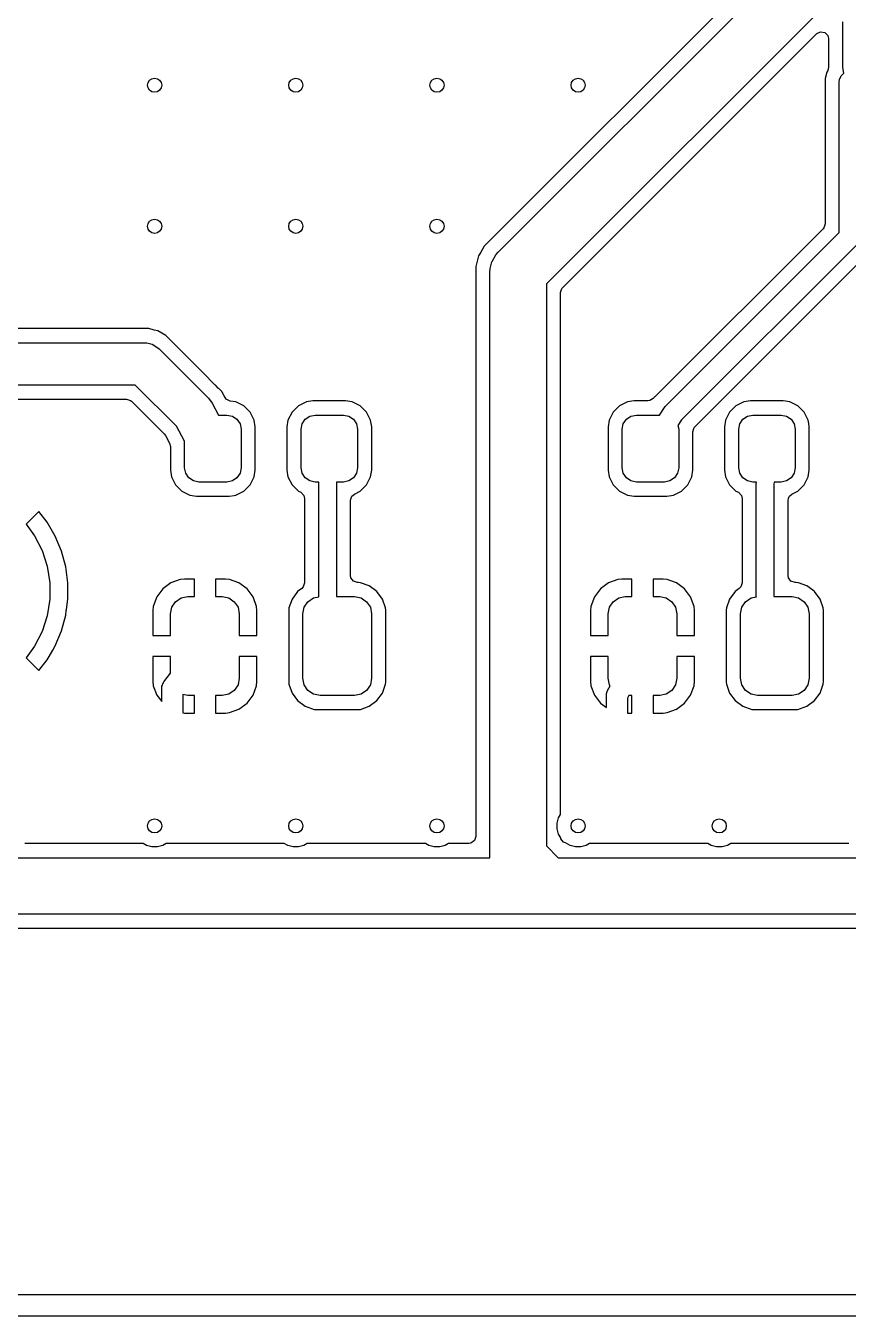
# Model space of a CAD drawing. Header units: millimetres. Extents: x 103.8 to 193.7, y -116.2 to -61.3.
# Drawn here: x 127.92 to 139.58, y -116.2 to -97.91 of the extents above; entities that cross this region are included whole.
import ezdxf

# ---------------------------------------------------------------- set-up
doc = ezdxf.new("R2010")
doc.units = ezdxf.units.MM
doc.layers.add('Edge.Cuts', color=254, linetype='CONTINUOUS', true_color=0xd0d2cd)
doc.layers.add('F.Cu', color=13, linetype='CONTINUOUS', true_color=0xc83434)

msp = doc.modelspace()

# ---------------------------------------------------------------- linework, layer by layer
at = {"layer": 'Edge.Cuts', "linetype": 'CONTINUOUS'}
msp.add_line((193.7, -116.2), (103.8, -116.2), dxfattribs=at)
at = {"layer": 'F.Cu', "linetype": 'CONTINUOUS'}
for p, q in [((138.919478, -96.531286), (134.531286, -100.919478)), ((134.617157, -101.117157), (139.117157, -96.617157)), ((139.565686, -97.3), (135.3, -101.565686)), ((139.5, -98.499999), (139.5, -97.849999)), ((135.529496, -101.619739), (139.130496, -98.018739)), ((139.130496, -98.018739), (139.185013, -97.990962)), ((139.185013, -97.990962), (139.245445, -98.000533)), ((139.245445, -98.000533), (139.28871, -98.043798)), ((139.28871, -98.043798), (139.2995, -98.088743)), ((139.2995, -98.088743), (139.2995, -98.492953)), ((139.273387, -98.564706), (139.2495, -98.653856)), ((139.286236, -98.542453), (139.273387, -98.564706)), ((139.2995, -98.492953), (139.286236, -98.542453)), ((139.47528, -98.616663), (139.515254, -98.576688)), ((139.515254, -98.576688), (139.5, -98.499999)), ((139.2495, -98.653856), (139.2495, -100.713809)), ((139.45, -98.699999), (139.452882, -98.670735)), ((139.45, -100.837868), (139.45, -98.699999)), ((139.452882, -98.670735), (139.47528, -98.616663)), ((139.220504, -100.783813), (136.86054, -103.143776)), ((139.230593, -100.772), (139.220504, -100.783813)), ((139.2495, -100.713809), (139.230593, -100.772)), ((134.531283, -100.919479), (134.419482, -101.031281)), ((134.531284, -100.91948), (134.531283, -100.919479)), ((134.531286, -100.919478), (134.531284, -100.91948)), ((136.993934, -103.293934), (139.45, -100.837868)), ((134.371025, -101.115212), (134.340424, -101.168212)), ((134.371026, -101.115211), (134.371025, -101.115212)), ((134.371217, -101.114881), (134.371026, -101.115211)), ((134.41948, -101.031284), (134.371217, -101.114881)), ((134.419482, -101.031281), (134.41948, -101.031283)), ((134.41948, -101.031283), (134.41948, -101.031284)), ((134.530448, -101.246926), (134.582659, -101.156495)), ((134.582659, -101.156495), (134.617157, -101.117157)), ((139.706066, -101.006066), (137.217192, -103.494939)), ((137.404489, -103.591191), (139.88047, -101.115212)), ((134.340423, -101.168215), (134.299499, -101.320943)), ((134.299499, -101.320943), (134.299499, -101.320945)), ((134.299499, -101.320945), (134.299499, -101.487031)), ((134.340424, -101.168212), (134.340423, -101.168214)), ((134.340423, -101.168214), (134.340423, -101.168215)), ((134.503422, -101.34779), (134.529032, -101.25221)), ((134.529032, -101.25221), (134.530448, -101.246926)), ((134.299499, -101.487031), (134.2995, -101.487044)), ((134.2995, -101.487044), (134.2995, -109.4005)), ((134.5, -101.4), (134.503422, -101.34779)), ((134.5, -109.7), (134.5, -101.4)), ((135.3, -101.565686), (135.3, -109.534314)), ((135.5005, -101.689743), (135.519407, -101.631552)), ((135.5005, -106.196529), (135.5005, -101.689743)), ((135.519407, -101.631552), (135.529496, -101.619739)), ((129.665892, -102.1995), (126.165892, -102.1995)), ((129.743799, -102.220375), (129.665892, -102.1995)), ((129.793191, -102.233609), (129.743799, -102.220375)), ((129.907309, -102.299496), (129.793189, -102.233609)), ((129.793189, -102.233609), (129.793191, -102.233609)), ((126.1, -102.4), (129.6, -102.4)), ((129.6, -102.4), (129.639158, -102.402567)), ((129.639158, -102.402567), (129.714805, -102.422836)), ((129.714805, -102.422836), (129.782628, -102.461994)), ((129.90731, -102.299497), (129.907309, -102.299496)), ((129.907311, -102.299498), (129.90731, -102.299497)), ((129.907314, -102.2995), (129.907311, -102.299498)), ((130.431979, -102.824165), (129.907314, -102.2995)), ((129.782628, -102.461994), (129.812132, -102.487868)), ((129.812132, -102.487868), (130.512132, -103.187868)), ((130.602759, -102.994945), (130.431979, -102.824165)), ((129.475736, -103), (126.224264, -103)), ((130.057697, -103.581961), (129.475736, -103)), ((130.610877, -103.002214), (130.602759, -102.994945)), ((130.615556, -103.005962), (130.610877, -103.002214)), ((130.615561, -103.005965), (130.615556, -103.005962)), ((130.650947, -103.042852), (130.615561, -103.005965)), ((130.65685, -103.049005), (130.650947, -103.042852)), ((130.658287, -103.050472), (130.65685, -103.049005)), ((130.700497, -103.092683), (130.658287, -103.050472)), ((130.703692, -103.096846), (130.700497, -103.092683)), ((130.706788, -103.101061), (130.703692, -103.096846)), ((130.706792, -103.101065), (130.706788, -103.101061)), ((130.735527, -103.153311), (130.706792, -103.101065)), ((130.736535, -103.155099), (130.735527, -103.153311)), ((130.749981, -103.178389), (130.736535, -103.155099)), ((136.85675, -103.14737), (136.831274, -103.170289)), ((136.86054, -103.143776), (136.85675, -103.14737)), ((126.348322, -103.2005), (129.351678, -103.2005)), ((129.351678, -103.2005), (129.409869, -103.219407)), ((129.409869, -103.219407), (129.421682, -103.229496)), ((129.421682, -103.229496), (129.885803, -103.693617)), ((130.512132, -103.187868), (130.538005, -103.217372)), ((130.538005, -103.217372), (130.539571, -103.220085)), ((130.539571, -103.220085), (130.541745, -103.222351)), ((130.541745, -103.222351), (130.562865, -103.255425)), ((130.562865, -103.255425), (130.656131, -103.425)), ((130.765714, -103.198893), (130.749981, -103.178389)), ((130.82023, -103.226671), (130.765714, -103.198893)), ((130.900305, -103.239354), (130.82023, -103.226671)), ((131.013342, -103.29695), (130.900304, -103.239354)), ((130.900304, -103.239354), (130.900305, -103.239354)), ((131.10305, -103.386658), (131.013342, -103.29695)), ((131.786659, -103.296949), (131.696949, -103.386659)), ((131.899695, -103.239354), (131.786659, -103.296949)), ((131.8997, -103.239352), (131.899695, -103.239354)), ((131.993476, -103.224501), (131.8997, -103.239352)), ((131.993479, -103.2245), (131.993476, -103.224501)), ((132.456522, -103.2245), (131.993479, -103.2245)), ((132.550305, -103.239354), (132.456522, -103.2245)), ((132.663342, -103.29695), (132.550304, -103.239354)), ((132.550304, -103.239354), (132.550305, -103.239354)), ((132.75305, -103.386658), (132.663342, -103.29695)), ((136.336659, -103.296949), (136.246949, -103.386659)), ((136.449695, -103.239354), (136.336659, -103.296949)), ((136.4497, -103.239352), (136.449695, -103.239354)), ((136.543476, -103.224501), (136.4497, -103.239352)), ((136.543479, -103.2245), (136.543476, -103.224501)), ((136.740236, -103.2245), (136.543479, -103.2245)), ((136.768347, -103.220425), (136.740236, -103.2245)), ((136.814373, -103.188797), (136.768347, -103.220425)), ((136.814948, -103.189372), (136.814373, -103.188797)), ((136.818045, -103.186273), (136.814948, -103.189372)), ((136.818774, -103.185773), (136.818045, -103.186273)), ((136.821921, -103.181671), (136.818774, -103.185773)), ((136.828734, -103.17326), (136.821921, -103.181671)), ((136.831274, -103.170289), (136.828734, -103.17326)), ((136.904847, -103.425), (136.974233, -103.318252)), ((136.974233, -103.318252), (136.975039, -103.317243)), ((136.975039, -103.317243), (136.975279, -103.316665)), ((136.975279, -103.316665), (136.983985, -103.306055)), ((136.983985, -103.306055), (136.992598, -103.295286)), ((136.992598, -103.295286), (136.993116, -103.294929)), ((136.993116, -103.294929), (136.993934, -103.293934)), ((137.986659, -103.296949), (137.896949, -103.386659)), ((138.099695, -103.239354), (137.986659, -103.296949)), ((138.0997, -103.239352), (138.099695, -103.239354)), ((138.193476, -103.224501), (138.0997, -103.239352)), ((138.193479, -103.2245), (138.193476, -103.224501)), ((138.656522, -103.2245), (138.193479, -103.2245)), ((138.750305, -103.239354), (138.656522, -103.2245)), ((138.863342, -103.29695), (138.750304, -103.239354)), ((138.750304, -103.239354), (138.750305, -103.239354)), ((138.95305, -103.386658), (138.863342, -103.29695)), ((130.656131, -103.425), (130.775, -103.425)), ((130.775, -103.425), (130.851537, -103.440224)), ((130.851537, -103.440224), (130.916421, -103.483579)), ((130.916421, -103.483579), (130.959776, -103.548463)), ((131.160646, -103.499696), (131.10305, -103.386658)), ((131.160646, -103.499698), (131.160646, -103.499696)), ((131.160647, -103.4997), (131.160646, -103.499698)), ((131.175498, -103.593475), (131.160647, -103.4997)), ((131.639354, -103.499695), (131.6245, -103.593477)), ((131.696949, -103.386659), (131.639354, -103.499695)), ((131.840224, -103.548463), (131.883579, -103.483579)), ((131.883579, -103.483579), (131.948463, -103.440224)), ((131.948463, -103.440224), (132.025, -103.425)), ((132.025, -103.425), (132.425, -103.425)), ((132.425, -103.425), (132.501537, -103.440224)), ((132.501537, -103.440224), (132.566421, -103.483579)), ((132.566421, -103.483579), (132.609776, -103.548463)), ((132.810646, -103.499696), (132.75305, -103.386658)), ((132.810646, -103.499698), (132.810646, -103.499696)), ((132.810647, -103.4997), (132.810646, -103.499698)), ((132.817705, -103.544266), (132.810647, -103.4997)), ((136.189354, -103.499695), (136.1745, -103.593477)), ((136.246949, -103.386659), (136.189354, -103.499695)), ((136.390224, -103.548463), (136.433579, -103.483579)), ((136.433579, -103.483579), (136.498463, -103.440224)), ((136.498463, -103.440224), (136.575, -103.425)), ((136.575, -103.425), (136.904847, -103.425)), ((137.217192, -103.494939), (137.165077, -103.575116)), ((137.839354, -103.499695), (137.8245, -103.593477)), ((137.896949, -103.386659), (137.839354, -103.499695)), ((138.040224, -103.548463), (138.083579, -103.483579)), ((138.083579, -103.483579), (138.148463, -103.440224)), ((138.148463, -103.440224), (138.225, -103.425)), ((138.225, -103.425), (138.625, -103.425)), ((138.625, -103.425), (138.701537, -103.440224)), ((138.701537, -103.440224), (138.766421, -103.483579)), ((138.766421, -103.483579), (138.809776, -103.548463)), ((139.010646, -103.499696), (138.95305, -103.386658)), ((139.010646, -103.499698), (139.010646, -103.499696)), ((139.010647, -103.4997), (139.010646, -103.499698)), ((139.017705, -103.544266), (139.010647, -103.4997)), ((129.885803, -103.693617), (129.902544, -103.715911)), ((129.902544, -103.715911), (129.962245, -103.824458)), ((130.175, -103.795239), (130.057697, -103.581961)), ((130.959776, -103.548463), (130.975, -103.625)), ((130.975, -103.625), (130.975, -104.175)), ((131.175498, -103.593477), (131.175498, -103.593475)), ((131.175499, -103.593482), (131.175498, -103.593477)), ((131.1755, -104.206519), (131.175499, -103.593482)), ((131.6245, -103.593477), (131.6245, -104.20652)), ((131.825, -103.625), (131.840224, -103.548463)), ((131.825, -104.175), (131.825, -103.625)), ((132.609776, -103.548463), (132.625, -103.625)), ((132.625, -103.625), (132.625, -104.175)), ((132.825499, -103.593482), (132.817705, -103.544266)), ((132.8255, -104.206519), (132.825499, -103.593482)), ((136.1745, -103.593477), (136.1745, -104.20652)), ((136.375, -103.625), (136.390224, -103.548463)), ((136.375, -104.175), (136.375, -103.625)), ((137.165077, -103.575116), (137.175, -103.625)), ((137.175, -103.625), (137.175, -104.175)), ((137.375499, -103.661188), (137.394406, -103.602998)), ((137.3755, -104.206519), (137.375499, -103.661188)), ((137.394406, -103.602998), (137.402537, -103.593477)), ((137.402537, -103.593477), (137.404489, -103.591191)), ((137.8245, -103.593477), (137.8245, -104.20652)), ((138.025, -103.625), (138.040224, -103.548463)), ((138.025, -104.175), (138.025, -103.625)), ((138.809776, -103.548463), (138.825, -103.625)), ((138.825, -103.625), (138.825, -104.175)), ((139.025499, -103.593482), (139.017705, -103.544266)), ((139.0255, -104.206519), (139.025499, -103.593482)), ((129.962245, -103.824458), (129.9745, -103.872168)), ((129.9745, -103.872168), (129.9745, -104.20652)), ((130.175, -104.175), (130.175, -103.795239)), ((129.9745, -104.20652), (129.974501, -104.206523)), ((129.974501, -104.206523), (129.989352, -104.300299)), ((130.190224, -104.251537), (130.175, -104.175)), ((130.233579, -104.316421), (130.190224, -104.251537)), ((130.959776, -104.251537), (130.916421, -104.316421)), ((130.975, -104.175), (130.959776, -104.251537)), ((131.160646, -104.300304), (131.1755, -104.206519)), ((131.6245, -104.20652), (131.624501, -104.206523)), ((131.624501, -104.206523), (131.639352, -104.300299)), ((131.840224, -104.251537), (131.825, -104.175)), ((131.883579, -104.316421), (131.840224, -104.251537)), ((132.609776, -104.251537), (132.566421, -104.316421)), ((132.625, -104.175), (132.609776, -104.251537)), ((132.810646, -104.300304), (132.8255, -104.206519)), ((136.1745, -104.20652), (136.174501, -104.206523)), ((136.174501, -104.206523), (136.189352, -104.300299)), ((136.390224, -104.251537), (136.375, -104.175)), ((136.433579, -104.316421), (136.390224, -104.251537)), ((137.159776, -104.251537), (137.116421, -104.316421)), ((137.175, -104.175), (137.159776, -104.251537)), ((137.360646, -104.300304), (137.3755, -104.206519)), ((137.8245, -104.20652), (137.824501, -104.206523)), ((137.824501, -104.206523), (137.839352, -104.300299)), ((138.040224, -104.251537), (138.025, -104.175)), ((138.083579, -104.316421), (138.040224, -104.251537)), ((138.809776, -104.251537), (138.766421, -104.316421)), ((138.825, -104.175), (138.809776, -104.251537)), ((139.010646, -104.300304), (139.0255, -104.206519)), ((129.989352, -104.300299), (129.989354, -104.300304)), ((129.989354, -104.300304), (130.04695, -104.413342)), ((130.04695, -104.413342), (130.136658, -104.50305)), ((130.298463, -104.359776), (130.233579, -104.316421)), ((130.375, -104.375), (130.298463, -104.359776)), ((130.775, -104.375), (130.375, -104.375)), ((130.851537, -104.359776), (130.775, -104.375)), ((130.916421, -104.316421), (130.851537, -104.359776)), ((131.013342, -104.50305), (131.10305, -104.413342)), ((131.10305, -104.413342), (131.160646, -104.300304)), ((131.639352, -104.300299), (131.639354, -104.300304)), ((131.639354, -104.300304), (131.69695, -104.413342)), ((131.69695, -104.413342), (131.786658, -104.50305)), ((131.948463, -104.359776), (131.883579, -104.316421)), ((132.025, -104.375), (131.948463, -104.359776)), ((132.076093, -104.375), (132.025, -104.375)), ((132.074999, -104.4), (132.075305, -104.396884)), ((132.074999, -106), (132.074999, -104.4)), ((132.075155, -104.393758), (132.076093, -104.375)), ((132.075305, -104.396884), (132.075155, -104.393758)), ((132.326405, -104.375), (132.324999, -104.403122)), ((132.324999, -104.403122), (132.324999, -105.999999)), ((132.425, -104.375), (132.326405, -104.375)), ((132.501537, -104.359776), (132.425, -104.375)), ((132.566421, -104.316421), (132.501537, -104.359776)), ((132.663342, -104.50305), (132.75305, -104.413342)), ((132.75305, -104.413342), (132.810646, -104.300304)), ((136.189352, -104.300299), (136.189354, -104.300304)), ((136.189354, -104.300304), (136.24695, -104.413342)), ((136.24695, -104.413342), (136.336658, -104.50305)), ((136.498463, -104.359776), (136.433579, -104.316421)), ((136.575, -104.375), (136.498463, -104.359776)), ((136.975, -104.375), (136.575, -104.375)), ((137.051537, -104.359776), (136.975, -104.375)), ((137.116421, -104.316421), (137.051537, -104.359776)), ((137.213342, -104.50305), (137.30305, -104.413342)), ((137.30305, -104.413342), (137.360646, -104.300304)), ((137.839352, -104.300299), (137.839354, -104.300304)), ((137.839354, -104.300304), (137.89695, -104.413342)), ((137.89695, -104.413342), (137.986658, -104.50305)), ((138.148463, -104.359776), (138.083579, -104.316421)), ((138.225, -104.375), (138.148463, -104.359776)), ((138.276094, -104.375), (138.225, -104.375)), ((138.275, -104.4), (138.275306, -104.396884)), ((138.275, -106), (138.275, -104.4)), ((138.275156, -104.393758), (138.276094, -104.375)), ((138.275306, -104.396884), (138.275156, -104.393758)), ((138.526406, -104.375), (138.525, -104.403122)), ((138.525, -104.403122), (138.525, -105.999999)), ((138.625, -104.375), (138.526406, -104.375)), ((138.701537, -104.359776), (138.625, -104.375)), ((138.766421, -104.316421), (138.701537, -104.359776)), ((138.863342, -104.50305), (138.95305, -104.413342)), ((138.95305, -104.413342), (139.010646, -104.300304)), ((130.136658, -104.50305), (130.249696, -104.560646)), ((130.249696, -104.560646), (130.343481, -104.5755)), ((130.343481, -104.5755), (130.806518, -104.575499)), ((130.806518, -104.575499), (130.80652, -104.575499)), ((130.80652, -104.575499), (130.806521, -104.575498)), ((130.806521, -104.575498), (130.875502, -104.564574)), ((130.875502, -104.564574), (130.900299, -104.560647)), ((130.900299, -104.560647), (130.900299, -104.560646)), ((130.900299, -104.560646), (130.900304, -104.560646)), ((130.900304, -104.560646), (131.013342, -104.50305)), ((131.786658, -104.50305), (131.820445, -104.520265)), ((131.820445, -104.520265), (131.863709, -104.563529)), ((131.863709, -104.563529), (131.874499, -104.608474)), ((131.874499, -104.608474), (131.874499, -105.803446)), ((132.525499, -104.633951), (132.544406, -104.57576)), ((132.544406, -104.57576), (132.57955, -104.545744)), ((132.57955, -104.545744), (132.663342, -104.50305)), ((136.336658, -104.50305), (136.449696, -104.560646)), ((136.449696, -104.560646), (136.543481, -104.5755)), ((136.543481, -104.5755), (137.006518, -104.575499)), ((137.006518, -104.575499), (137.00652, -104.575499)), ((137.00652, -104.575499), (137.006521, -104.575498)), ((137.006521, -104.575498), (137.075502, -104.564574)), ((137.075502, -104.564574), (137.100299, -104.560647)), ((137.100299, -104.560647), (137.100299, -104.560646)), ((137.100299, -104.560646), (137.100304, -104.560646)), ((137.100304, -104.560646), (137.213342, -104.50305)), ((137.986658, -104.50305), (138.020445, -104.520265)), ((138.020445, -104.520265), (138.063708, -104.563526)), ((138.063708, -104.563526), (138.0745, -104.608474)), ((138.0745, -104.608474), (138.0745, -105.803445)), ((138.7255, -104.633951), (138.732663, -104.611903)), ((138.732663, -104.611903), (138.73629, -104.589006)), ((138.73629, -104.589006), (138.741938, -104.583357)), ((138.741938, -104.583357), (138.744407, -104.57576)), ((138.744407, -104.57576), (138.779552, -104.545742)), ((138.779552, -104.545742), (138.863342, -104.50305)), ((128.110214, -104.791915), (127.929835, -104.972293)), ((128.228193, -104.945667), (128.110214, -104.791915)), ((132.525499, -105.700499), (132.525499, -104.633951)), ((138.7255, -105.700499), (138.7255, -104.633951)), ((127.929835, -104.972293), (128.048959, -105.136252)), ((128.342897, -105.144341), (128.228193, -104.945667)), ((128.048959, -105.136252), (128.155818, -105.345975)), ((128.430679, -105.356268), (128.342897, -105.144341)), ((128.155818, -105.345975), (128.228554, -105.569832)), ((128.430683, -105.356281), (128.430679, -105.356268)), ((128.490056, -105.577861), (128.430683, -105.356281)), ((128.228554, -105.569832), (128.265375, -105.802311)), ((128.490056, -105.577866), (128.490056, -105.577861)), ((128.519998, -105.805297), (128.490056, -105.577866)), ((132.530344, -105.731092), (132.525499, -105.700499)), ((138.730345, -105.731092), (138.7255, -105.700499)), ((128.265375, -105.802311), (128.265375, -106.037689)), ((128.519999, -105.8053), (128.519998, -105.805297)), ((128.519999, -106.0347), (128.519999, -105.8053)), ((129.866023, -105.891028), (129.780938, -106.004688)), ((129.866029, -105.891022), (129.866023, -105.891028)), ((129.979689, -105.805937), (129.866029, -105.891022)), ((130.112711, -105.756323), (129.979689, -105.805937)), ((130.112722, -105.756321), (130.112711, -105.756323)), ((130.171531, -105.749999), (130.112722, -105.756321)), ((130.312499, -105.749999), (130.171531, -105.749999)), ((130.3125, -105.75), (130.312499, -105.749999)), ((130.3125, -105.999999), (130.3125, -105.75)), ((130.612501, -105.749999), (130.6125, -105.75)), ((130.6125, -105.75), (130.6125, -105.999999)), ((130.753469, -105.749999), (130.612501, -105.749999)), ((130.812277, -105.756321), (130.753469, -105.749999)), ((130.812288, -105.756323), (130.812277, -105.756321)), ((130.94531, -105.805937), (130.812288, -105.756323)), ((131.05897, -105.891022), (130.94531, -105.805937)), ((131.058976, -105.891028), (131.05897, -105.891022)), ((131.144061, -106.004688), (131.058976, -105.891028)), ((131.834289, -105.8831), (131.776072, -105.926067)), ((131.855592, -105.861637), (131.834289, -105.8831)), ((131.874499, -105.803446), (131.855592, -105.861637)), ((132.566308, -105.780592), (132.530344, -105.731092)), ((132.624499, -105.799499), (132.566308, -105.780592)), ((132.634764, -105.799499), (132.624499, -105.799499)), ((132.634773, -105.799499), (132.634764, -105.799499)), ((132.664768, -105.802312), (132.634773, -105.799499)), ((132.664771, -105.802312), (132.664768, -105.802312)), ((132.664774, -105.802313), (132.664771, -105.802312)), ((132.664776, -105.802313), (132.664774, -105.802313)), ((132.664777, -105.802314), (132.664776, -105.802313)), ((132.791175, -105.846542), (132.664777, -105.802314)), ((132.791176, -105.846543), (132.791175, -105.846542)), ((132.791179, -105.846544), (132.791176, -105.846543)), ((132.89893, -105.926069), (132.791179, -105.846544)), ((136.066023, -105.891028), (135.980938, -106.004688)), ((136.066029, -105.891022), (136.066023, -105.891028)), ((136.179689, -105.805937), (136.066029, -105.891022)), ((136.312711, -105.756323), (136.179689, -105.805937)), ((136.312722, -105.756321), (136.312711, -105.756323)), ((136.371531, -105.749999), (136.312722, -105.756321)), ((136.512499, -105.749999), (136.371531, -105.749999)), ((136.5125, -105.75), (136.512499, -105.749999)), ((136.5125, -105.999999), (136.5125, -105.75)), ((136.812501, -105.749999), (136.8125, -105.75)), ((136.8125, -105.75), (136.8125, -105.999999)), ((136.953469, -105.749999), (136.812501, -105.749999)), ((137.012277, -105.756321), (136.953469, -105.749999)), ((137.012288, -105.756323), (137.012277, -105.756321)), ((137.14531, -105.805937), (137.012288, -105.756323)), ((137.25897, -105.891022), (137.14531, -105.805937)), ((137.258976, -105.891028), (137.25897, -105.891022)), ((137.344061, -106.004688), (137.258976, -105.891028)), ((138.03429, -105.883099), (137.976072, -105.926067)), ((138.055593, -105.861636), (138.03429, -105.883099)), ((138.0745, -105.803445), (138.055593, -105.861636)), ((138.766309, -105.780592), (138.730345, -105.731092)), ((138.8245, -105.799499), (138.766309, -105.780592)), ((138.834764, -105.799499), (138.8245, -105.799499)), ((138.834773, -105.799499), (138.834764, -105.799499)), ((138.864768, -105.802312), (138.834773, -105.799499)), ((138.864771, -105.802312), (138.864768, -105.802312)), ((138.864774, -105.802313), (138.864771, -105.802312)), ((138.864776, -105.802313), (138.864774, -105.802313)), ((138.864777, -105.802314), (138.864776, -105.802313)), ((138.873302, -105.805297), (138.864777, -105.802314)), ((138.991175, -105.846542), (138.873302, -105.805297)), ((138.991176, -105.846543), (138.991175, -105.846542)), ((138.991179, -105.846544), (138.991176, -105.846543)), ((139.074499, -105.908038), (138.991179, -105.846544)), ((139.098923, -105.926064), (139.074499, -105.908038)), ((128.265375, -106.037689), (128.228554, -106.270168)), ((128.500744, -106.180954), (128.519998, -106.034701)), ((128.519998, -106.034701), (128.519999, -106.0347)), ((129.780938, -106.004688), (129.731324, -106.13771)), ((129.993554, -106.15047), (130.046393, -106.071392)), ((130.046393, -106.071392), (130.125471, -106.018553)), ((130.125471, -106.018553), (130.21875, -105.999999)), ((130.21875, -105.999999), (130.3125, -105.999999)), ((130.6125, -105.999999), (130.70625, -105.999999)), ((130.70625, -105.999999), (130.799529, -106.018553)), ((130.799529, -106.018553), (130.878607, -106.071392)), ((130.878607, -106.071392), (130.931446, -106.15047)), ((131.193675, -106.13771), (131.144061, -106.004688)), ((131.696543, -106.033823), (131.652315, -106.160221)), ((131.776069, -105.92607), (131.696543, -106.033823)), ((131.776072, -105.926067), (131.776069, -105.92607)), ((131.868554, -106.15047), (131.921393, -106.071392)), ((131.921393, -106.071392), (132.000471, -106.018553)), ((132.000471, -106.018553), (132.075359, -106.003657)), ((132.075359, -106.003657), (132.074999, -106)), ((132.324999, -105.999999), (132.58125, -105.999999)), ((132.58125, -105.999999), (132.674529, -106.018553)), ((132.674529, -106.018553), (132.753607, -106.071392)), ((132.753607, -106.071392), (132.806446, -106.15047)), ((132.978455, -106.03382), (132.89893, -105.926069)), ((133.022686, -106.160225), (132.978455, -106.03382)), ((135.980938, -106.004688), (135.931324, -106.13771)), ((136.193554, -106.15047), (136.246393, -106.071392)), ((136.246393, -106.071392), (136.325471, -106.018553)), ((136.325471, -106.018553), (136.41875, -105.999999)), ((136.41875, -105.999999), (136.5125, -105.999999)), ((136.8125, -105.999999), (136.90625, -105.999999)), ((136.90625, -105.999999), (136.999529, -106.018553)), ((136.999529, -106.018553), (137.078607, -106.071392)), ((137.078607, -106.071392), (137.131446, -106.15047)), ((137.393675, -106.13771), (137.344061, -106.004688)), ((137.896543, -106.033823), (137.852315, -106.160221)), ((137.976069, -105.92607), (137.896543, -106.033823)), ((137.976072, -105.926067), (137.976069, -105.92607)), ((138.068554, -106.15047), (138.121393, -106.071392)), ((138.121393, -106.071392), (138.200471, -106.018553)), ((138.200471, -106.018553), (138.27536, -106.003656)), ((138.27536, -106.003656), (138.275, -106)), ((138.525, -105.999999), (138.78125, -105.999999)), ((138.78125, -105.999999), (138.874529, -106.018553)), ((138.874529, -106.018553), (138.953607, -106.071392)), ((138.953607, -106.071392), (139.006446, -106.15047)), ((139.09893, -105.926069), (139.098923, -105.926064)), ((139.178455, -106.03382), (139.09893, -105.926069)), ((139.222686, -106.160225), (139.178455, -106.03382)), ((128.228554, -106.270168), (128.155818, -106.494025)), ((128.430683, -106.483718), (128.490056, -106.262138)), ((128.490056, -106.262133), (128.498693, -106.196529)), ((128.490056, -106.262138), (128.490056, -106.262133)), ((128.498693, -106.196529), (128.500744, -106.180954)), ((129.731322, -106.137721), (129.725, -106.196529)), ((129.725, -106.196529), (129.725, -106.549998)), ((129.731324, -106.13771), (129.731322, -106.137721)), ((129.975, -106.243749), (129.993554, -106.15047)), ((129.975, -106.549999), (129.975, -106.243749)), ((130.931446, -106.15047), (130.95, -106.243749)), ((130.95, -106.243749), (130.95, -106.549999)), ((131.193677, -106.137721), (131.193675, -106.13771)), ((131.2, -106.196529), (131.193677, -106.137721)), ((131.2, -106.549998), (131.2, -106.196529)), ((131.652313, -106.16023), (131.6495, -106.190225)), ((131.6495, -106.190225), (131.6495, -107.209772)), ((131.652315, -106.160221), (131.652313, -106.16023)), ((131.85, -106.243749), (131.868554, -106.15047)), ((131.85, -107.156249), (131.85, -106.243749)), ((132.806446, -106.15047), (132.825, -106.243749)), ((132.825, -106.243749), (132.825, -107.156249)), ((133.022686, -106.16023), (133.022686, -106.160225)), ((133.025499, -106.190225), (133.022686, -106.16023)), ((133.0255, -106.190229), (133.025499, -106.190225)), ((133.0255, -107.209769), (133.0255, -106.190229)), ((135.5005, -106.85), (135.5005, -106.196529)), ((135.931322, -106.137721), (135.925, -106.196529)), ((135.925, -106.196529), (135.925, -106.549998)), ((135.931324, -106.13771), (135.931322, -106.137721)), ((136.175, -106.243749), (136.193554, -106.15047)), ((136.175, -106.549999), (136.175, -106.243749)), ((137.131446, -106.15047), (137.15, -106.243749)), ((137.15, -106.243749), (137.15, -106.549999)), ((137.393677, -106.137721), (137.393675, -106.13771)), ((137.4, -106.196529), (137.393677, -106.137721)), ((137.4, -106.549998), (137.4, -106.196529)), ((137.852313, -106.16023), (137.8495, -106.190225)), ((137.8495, -106.190225), (137.8495, -107.209772)), ((137.852315, -106.160221), (137.852313, -106.16023)), ((138.05, -106.243749), (138.068554, -106.15047)), ((138.05, -107.156249), (138.05, -106.243749)), ((139.006446, -106.15047), (139.025, -106.243749)), ((139.025, -106.243749), (139.025, -107.156249)), ((139.222686, -106.16023), (139.222686, -106.160225)), ((139.225499, -106.190225), (139.222686, -106.16023)), ((139.2255, -106.190229), (139.225499, -106.190225)), ((139.2255, -107.209769), (139.2255, -106.190229)), ((128.155818, -106.494025), (128.048959, -106.703748)), ((128.342896, -106.695662), (128.430679, -106.483731)), ((128.430679, -106.483731), (128.430683, -106.483718)), ((129.725, -106.549998), (129.725001, -106.549999)), ((129.725001, -106.549999), (129.975, -106.549999)), ((130.95, -106.549999), (131.199999, -106.549999)), ((131.199999, -106.549999), (131.2, -106.549998)), ((135.925, -106.549998), (135.925001, -106.549999)), ((135.925001, -106.549999), (136.175, -106.549999)), ((137.15, -106.549999), (137.399999, -106.549999)), ((137.399999, -106.549999), (137.4, -106.549998)), ((128.048959, -106.703748), (127.929837, -106.867705)), ((128.253789, -106.85), (128.306045, -106.759492)), ((128.306045, -106.759492), (128.342896, -106.695662)), ((127.929837, -106.867705), (128.110215, -107.048083)), ((128.110215, -107.048083), (128.228189, -106.89434)), ((128.228189, -106.89434), (128.228194, -106.894332)), ((128.228194, -106.894332), (128.253789, -106.85)), ((129.725001, -106.849999), (129.725, -106.85)), ((129.725, -106.85), (129.725, -107.203468)), ((129.975, -106.849999), (129.725001, -106.849999)), ((129.975, -107.086734), (129.975, -106.849999)), ((131.199999, -106.849999), (130.95, -106.849999)), ((130.95, -106.849999), (130.95, -107.156249)), ((131.2, -106.85), (131.199999, -106.849999)), ((131.2, -107.203468), (131.2, -106.85)), ((135.5005, -109.08728), (135.5005, -106.85)), ((135.925001, -106.849999), (135.925, -106.85)), ((135.925, -106.85), (135.925, -107.203468)), ((136.175, -106.849999), (135.925001, -106.849999)), ((136.175, -107.156249), (136.175, -106.849999)), ((137.399999, -106.849999), (137.15, -106.849999)), ((137.15, -106.849999), (137.15, -107.156249)), ((137.4, -106.85), (137.399999, -106.849999)), ((137.4, -107.203468), (137.4, -106.85)), ((129.881198, -107.208424), (129.975, -107.086734)), ((130.95, -107.156249), (130.931446, -107.249528)), ((131.868554, -107.249528), (131.85, -107.156249)), ((132.825, -107.156249), (132.806446, -107.249528)), ((136.193554, -107.249528), (136.175, -107.156249)), ((137.15, -107.156249), (137.131446, -107.249528)), ((138.068554, -107.249528), (138.05, -107.156249)), ((139.025, -107.156249), (139.006446, -107.249528)), ((129.725, -107.203468), (129.731322, -107.262276)), ((129.731322, -107.262276), (129.731324, -107.262287)), ((129.731324, -107.262287), (129.780938, -107.395309)), ((129.85, -107.3), (129.850715, -107.292737)), ((129.85, -107.487564), (129.85, -107.3)), ((129.850343, -107.289861), (129.851374, -107.286045)), ((129.850715, -107.292737), (129.850343, -107.289861)), ((129.851374, -107.286045), (129.852882, -107.270736)), ((129.852882, -107.270736), (129.860452, -107.252459)), ((129.860452, -107.252459), (129.865615, -107.233361)), ((129.865615, -107.233361), (129.873768, -107.220313)), ((129.873768, -107.220313), (129.87528, -107.216664)), ((129.87528, -107.216664), (129.877329, -107.214614)), ((129.877329, -107.214614), (129.881198, -107.208424)), ((130.878607, -107.328606), (130.799529, -107.381445)), ((130.931446, -107.249528), (130.878607, -107.328606)), ((131.144061, -107.395309), (131.193675, -107.262287)), ((131.193675, -107.262287), (131.193677, -107.262276)), ((131.193677, -107.262276), (131.2, -107.203468)), ((131.6495, -107.209772), (131.652313, -107.239767)), ((131.652313, -107.239767), (131.652315, -107.239776)), ((131.652315, -107.239776), (131.696543, -107.366174)), ((131.696543, -107.366174), (131.696544, -107.366175)), ((131.696544, -107.366175), (131.696545, -107.366178)), ((131.696545, -107.366178), (131.77607, -107.473929)), ((131.921393, -107.328606), (131.868554, -107.249528)), ((132.000471, -107.381445), (131.921393, -107.328606)), ((132.753607, -107.328606), (132.674529, -107.381445)), ((132.806446, -107.249528), (132.753607, -107.328606)), ((132.89893, -107.473929), (132.978455, -107.366178)), ((132.978455, -107.366178), (133.022686, -107.239773)), ((133.022686, -107.239773), (133.025499, -107.209771)), ((133.025499, -107.209771), (133.0255, -107.209769)), ((135.925, -107.203468), (135.931322, -107.262276)), ((135.931322, -107.262276), (135.931324, -107.262287)), ((135.931324, -107.262287), (135.980938, -107.395309)), ((136.15, -107.4), (136.152882, -107.370736)), ((136.152882, -107.370736), (136.155353, -107.364768)), ((136.155353, -107.364768), (136.155903, -107.358334)), ((136.155903, -107.358334), (136.166801, -107.331022)), ((136.166801, -107.331022), (136.202257, -107.262553)), ((136.202257, -107.262553), (136.193554, -107.249528)), ((137.078607, -107.328606), (136.999529, -107.381445)), ((137.131446, -107.249528), (137.078607, -107.328606)), ((137.344061, -107.395309), (137.393675, -107.262287)), ((137.393675, -107.262287), (137.393677, -107.262276)), ((137.393677, -107.262276), (137.4, -107.203468)), ((137.8495, -107.209772), (137.852313, -107.239767)), ((137.852313, -107.239767), (137.852315, -107.239776)), ((137.852315, -107.239776), (137.896543, -107.366174)), ((137.896543, -107.366174), (137.896544, -107.366175)), ((137.896544, -107.366175), (137.896545, -107.366178)), ((137.896545, -107.366178), (137.97607, -107.473929)), ((138.121393, -107.328606), (138.068554, -107.249528)), ((138.200471, -107.381445), (138.121393, -107.328606)), ((138.953607, -107.328606), (138.874529, -107.381445)), ((139.006446, -107.249528), (138.953607, -107.328606)), ((139.09893, -107.473929), (139.178455, -107.366178)), ((139.178455, -107.366178), (139.222686, -107.239773)), ((139.222686, -107.239773), (139.223553, -107.230525)), ((139.223553, -107.230525), (139.225227, -107.212686)), ((139.225227, -107.212686), (139.225499, -107.209773)), ((139.225499, -107.209773), (139.2255, -107.209769)), ((129.780938, -107.395309), (129.85, -107.487564)), ((130.21875, -107.399999), (130.15, -107.386324)), ((130.15, -107.386324), (130.15, -107.647684)), ((130.3125, -107.399999), (130.21875, -107.399999)), ((130.3125, -107.649998), (130.3125, -107.399999)), ((130.70625, -107.399999), (130.6125, -107.399999)), ((130.6125, -107.399999), (130.6125, -107.649998)), ((130.799529, -107.381445), (130.70625, -107.399999)), ((130.94531, -107.59406), (131.05897, -107.508975)), ((131.05897, -107.508975), (131.058976, -107.508969)), ((131.058976, -107.508969), (131.144061, -107.395309)), ((131.77607, -107.473929), (131.883821, -107.553454)), ((131.883821, -107.553454), (132.010226, -107.597685)), ((132.09375, -107.399999), (132.000471, -107.381445)), ((132.58125, -107.399999), (132.09375, -107.399999)), ((132.674529, -107.381445), (132.58125, -107.399999)), ((132.664774, -107.597685), (132.791179, -107.553454)), ((132.791179, -107.553454), (132.89893, -107.473929)), ((135.980938, -107.395309), (136.066023, -107.508969)), ((136.066023, -107.508969), (136.066029, -107.508975)), ((136.066029, -107.508975), (136.15, -107.571835)), ((136.15, -107.571835), (136.15, -107.4)), ((136.46892, -107.399999), (136.45, -107.436534)), ((136.45, -107.436534), (136.45, -107.649999)), ((136.5125, -107.399999), (136.46892, -107.399999)), ((136.5125, -107.649998), (136.5125, -107.399999)), ((136.90625, -107.399999), (136.8125, -107.399999)), ((136.8125, -107.399999), (136.8125, -107.649998)), ((136.999529, -107.381445), (136.90625, -107.399999)), ((137.14531, -107.59406), (137.25897, -107.508975)), ((137.25897, -107.508975), (137.258976, -107.508969)), ((137.258976, -107.508969), (137.344061, -107.395309)), ((137.97607, -107.473929), (138.083821, -107.553454)), ((138.083821, -107.553454), (138.210226, -107.597685)), ((138.29375, -107.399999), (138.200471, -107.381445)), ((138.78125, -107.399999), (138.29375, -107.399999)), ((138.874529, -107.381445), (138.78125, -107.399999)), ((138.864774, -107.597685), (138.991179, -107.553454)), ((138.991179, -107.553454), (139.09893, -107.473929)), ((130.15, -107.647684), (130.171531, -107.649999)), ((130.171531, -107.649999), (130.312499, -107.649999)), ((130.312499, -107.649999), (130.3125, -107.649998)), ((130.6125, -107.649998), (130.612501, -107.649999)), ((130.612501, -107.649999), (130.753469, -107.649999)), ((130.753469, -107.649999), (130.812277, -107.643676)), ((130.812277, -107.643676), (130.812288, -107.643674)), ((130.812288, -107.643674), (130.94531, -107.59406)), ((132.010226, -107.597685), (132.040226, -107.600498)), ((132.040226, -107.600498), (132.04023, -107.600499)), ((132.04023, -107.600499), (132.040236, -107.600499)), ((132.040236, -107.600499), (132.63477, -107.600499)), ((132.63477, -107.600499), (132.634772, -107.600498)), ((132.634772, -107.600498), (132.664774, -107.597685)), ((136.45, -107.649999), (136.512499, -107.649999)), ((136.512499, -107.649999), (136.5125, -107.649998)), ((136.8125, -107.649998), (136.812501, -107.649999)), ((136.812501, -107.649999), (136.953469, -107.649999)), ((136.953469, -107.649999), (137.012277, -107.643676)), ((137.012277, -107.643676), (137.012288, -107.643674)), ((137.012288, -107.643674), (137.14531, -107.59406)), ((138.210226, -107.597685), (138.240226, -107.600498)), ((138.240226, -107.600498), (138.24023, -107.600499)), ((138.24023, -107.600499), (138.240236, -107.600499)), ((138.240236, -107.600499), (138.83477, -107.600499)), ((138.83477, -107.600499), (138.834772, -107.600498)), ((138.834772, -107.600498), (138.864774, -107.597685)), ((135.452567, -109.210842), (135.472836, -109.135195)), ((135.472836, -109.135195), (135.5005, -109.08728)), ((135.452567, -109.289158), (135.452567, -109.210842)), ((135.472836, -109.364805), (135.452567, -109.289158)), ((135.503166, -109.417338), (135.472836, -109.364805)), ((129.58728, -109.4995), (127.91272, -109.4995)), ((129.635195, -109.527164), (129.58728, -109.4995)), ((129.710842, -109.547433), (129.635195, -109.527164)), ((129.789158, -109.547433), (129.710842, -109.547433)), ((129.864805, -109.527164), (129.789158, -109.547433)), ((129.91272, -109.4995), (129.864805, -109.527164)), ((131.58728, -109.4995), (129.91272, -109.4995)), ((131.635195, -109.527164), (131.58728, -109.4995)), ((131.710842, -109.547433), (131.635195, -109.527164)), ((131.789158, -109.547433), (131.710842, -109.547433)), ((131.864805, -109.527164), (131.789158, -109.547433)), ((131.91272, -109.4995), (131.864805, -109.527164)), ((133.58728, -109.4995), (131.91272, -109.4995)), ((133.635195, -109.527164), (133.58728, -109.4995)), ((133.710842, -109.547433), (133.635195, -109.527164)), ((133.789158, -109.547433), (133.710842, -109.547433)), ((133.864805, -109.527164), (133.789158, -109.547433)), ((133.91272, -109.4995), (133.864805, -109.527164)), ((134.2005, -109.4995), (133.91272, -109.4995)), ((134.231093, -109.494655), (134.2005, -109.4995)), ((134.280593, -109.458691), (134.231093, -109.494655)), ((134.2995, -109.4005), (134.280593, -109.458691)), ((135.3, -109.534314), (135.465685, -109.7)), ((135.505345, -109.431093), (135.503166, -109.417338)), ((135.541309, -109.480593), (135.505345, -109.431093)), ((135.571551, -109.490419), (135.541309, -109.480593)), ((135.635195, -109.527164), (135.571551, -109.490419)), ((135.710842, -109.547433), (135.635195, -109.527164)), ((135.789158, -109.547433), (135.710842, -109.547433)), ((135.864805, -109.527164), (135.789158, -109.547433)), ((135.91272, -109.4995), (135.864805, -109.527164)), ((137.58728, -109.4995), (135.91272, -109.4995)), ((137.635195, -109.527164), (137.58728, -109.4995)), ((137.710842, -109.547433), (137.635195, -109.527164)), ((137.789158, -109.547433), (137.710842, -109.547433)), ((137.864805, -109.527164), (137.789158, -109.547433)), ((137.91272, -109.4995), (137.864805, -109.527164)), ((139.58728, -109.4995), (137.91272, -109.4995)), ((121.665686, -109.7), (134.5, -109.7)), ((135.465685, -109.7), (152.034314, -109.7)), ((135.3, -110.5), (121.5, -110.5)), ((152.2, -110.5), (135.3, -110.5)), ((121.585137, -110.7005), (135.220942, -110.7005)), ((135.220942, -110.7005), (135.220943, -110.7005)), ((135.220943, -110.7005), (152.114864, -110.7005)), ((193.3005, -115.8995), (104.1995, -115.8995))]:
    msp.add_line(p, q, dxfattribs=at)
at = {"layer": 'F.Cu'}
for centre in [(129.75, -98.75), (129.75, -98.75), (131.75, -98.75), (131.75, -98.75), (133.75, -98.75), (133.75, -98.75), (135.75, -98.75), (135.75, -98.75), (129.75, -100.75), (129.75, -100.75), (131.75, -100.75), (131.75, -100.75), (133.75, -100.75), (133.75, -100.75), (129.75, -109.25), (129.75, -109.25), (131.75, -109.25), (131.75, -109.25), (133.75, -109.25), (133.75, -109.25), (135.75, -109.25), (135.75, -109.25), (137.75, -109.25), (137.75, -109.25)]:
    msp.add_circle(centre, 0.1, dxfattribs=at)

doc.saveas('drawing.dxf')
